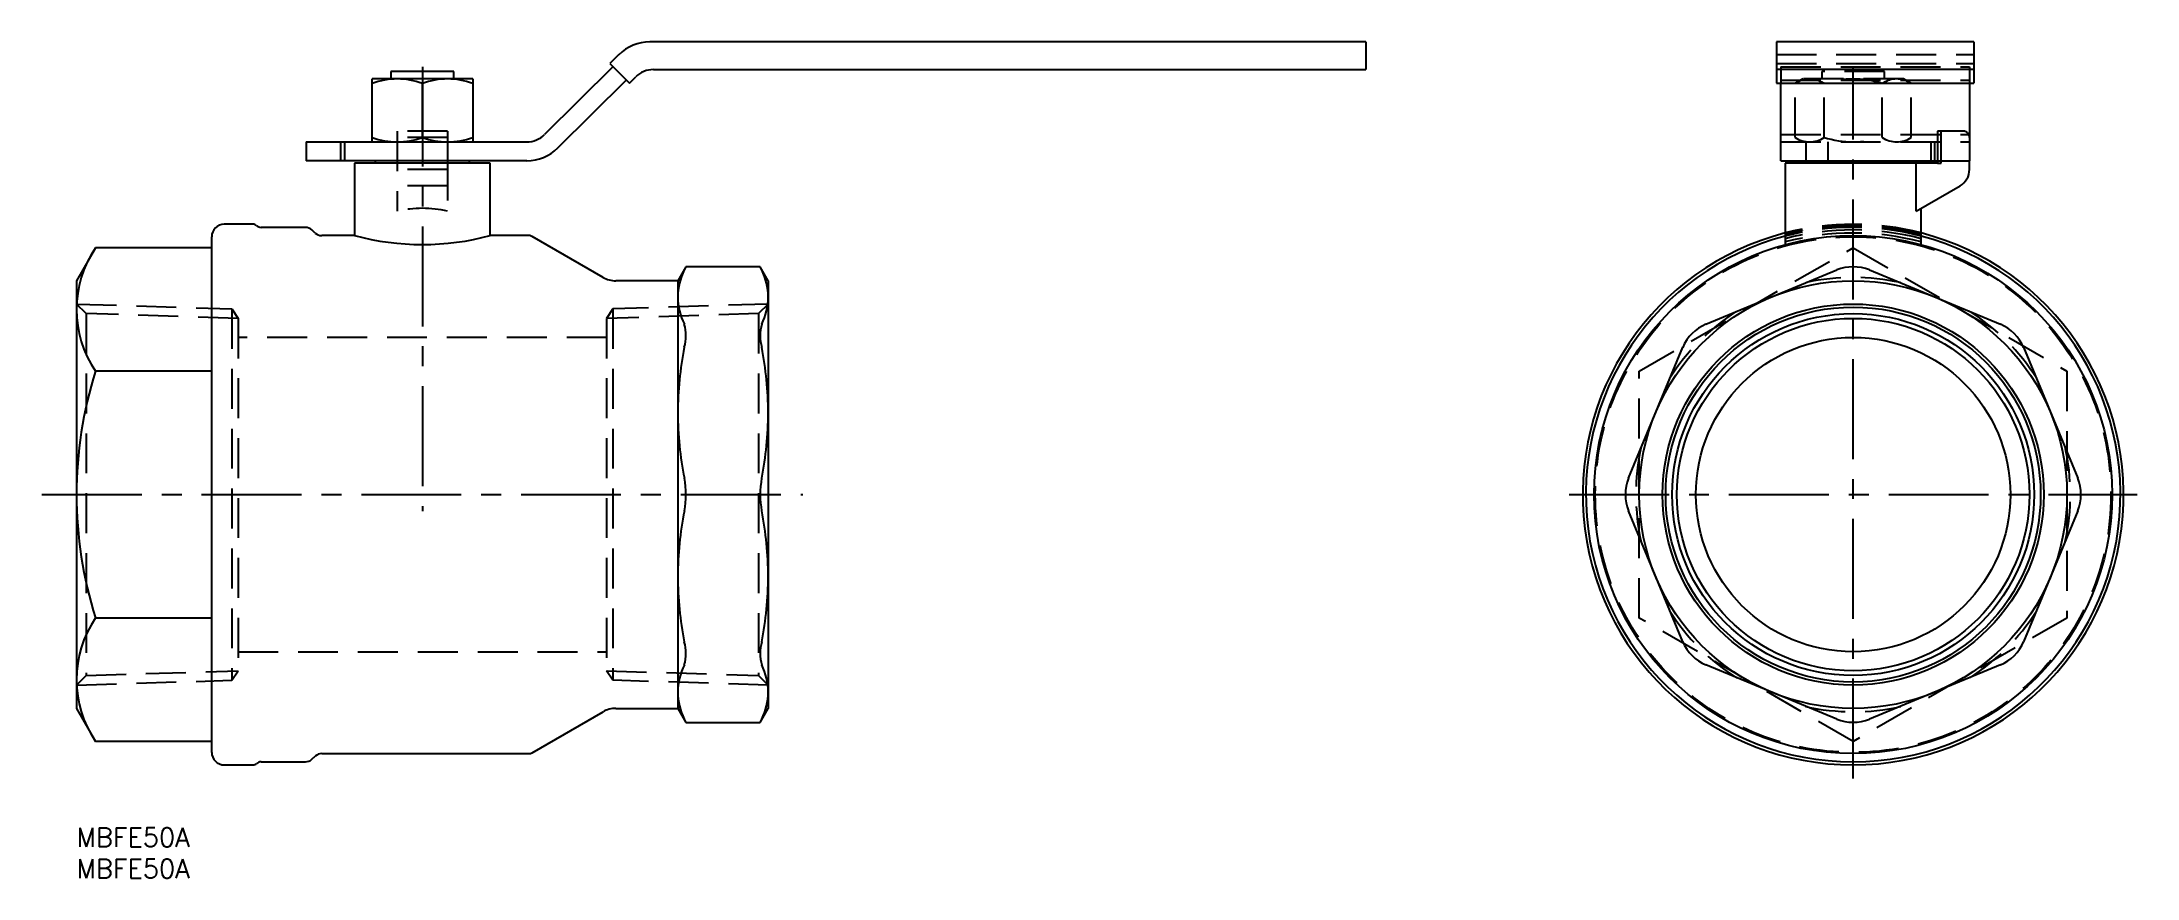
# Model space of a CAD drawing. Extents: x -6 to 328, y -8 to 125.
import ezdxf

# ---------------------------------------------------------------- set-up
doc = ezdxf.new("R2010")
doc.units = 0
doc.header["$LTSCALE"] = 0.5
doc.linetypes.add('CENTER', pattern=[50.8, 31.75, -6.35, 6.35, -6.35])
doc.linetypes.add('DASHED', pattern=[19.05, 12.7, -6.35])
for name, color, linetype in [('MSM_CENTER', 1, 'CENTER'), ('MSM_CONTINUOUS', 7, 'CONTINUOUS'), ('MSM_DASHED', 4, 'DASHED'), ('MSM_NARROW', 5, 'CONTINUOUS'), ('MSM_PART_NUMBER', 7, 'CONTINUOUS')]:
    doc.layers.add(name, color=color, linetype=linetype)
doc.styles.get("Standard").update_dxf_attribs({"font": 'txt.shx', "height": 3, "bigfont": 'bigfont.shx'})

msp = doc.modelspace()

# ---------------------------------------------------------------- linework, layer by layer
at = {"layer": 'MSM_CENTER'}
for p, q in [((55, 121.03), (55, 50.37)), ((282.5, 7.85), (282.5, 121.03)), ((-5.5, 53), (115.5, 53)), ((237.35, 53), (327.65, 53))]:
    msp.add_line(p, q, dxfattribs=at)
at = {"layer": 'MSM_CONTINUOUS'}
for p, q in [((205, 125), (91.17, 125)), ((205, 125), (205, 120.6)), ((301.7, 125), (270.3, 125)), ((270.3, 125), (270.3, 118.43)), ((301.7, 125), (301.7, 118.43)), ((50, 120.3), (50, 119.1)), ((60, 120.3), (50, 120.3)), ((60, 119.1), (60, 120.3)), ((85.3, 121.05), (74.43, 110.26)), ((86.23, 122.97), (84.81, 121.55)), ((84.81, 121.55), (87.91, 118.43)), ((91.74, 120.6), (205, 120.6)), ((301.7, 120.6), (270.3, 120.6)), ((63, 119.1), (47, 119.1)), ((47, 109.1), (47, 119.1)), ((55, 109.81), (55, 118.39)), ((63, 119.1), (63, 109.1)), ((76.55, 108.13), (87.41, 118.92)), ((87.91, 118.43), (88.93, 119.44)), ((270.3, 118.43), (301.7, 118.43)), ((271, 106.1), (271, 118.43)), ((301, 118.43), (301, 106.1)), ((36.5, 109.1), (71.61, 109.1)), ((36.5, 109.1), (36.5, 106.1)), ((71.61, 106.1), (36.5, 106.1)), ((44.2, 105.7), (44.2, 94.2)), ((65.8, 105.7), (44.2, 105.7)), ((47.5, 106.1), (47.5, 105.7)), ((62.5, 105.7), (62.5, 106.1)), ((65.8, 94.19), (65.8, 105.7)), ((271, 106.1), (301, 106.1)), ((295.92, 105.7), (271.7, 105.7)), ((271.7, 105.7), (271.7, 92.76)), ((275, 106.1), (275, 105.7)), ((290, 105.7), (290, 106.1)), ((292.53, 98.09), (292.53, 105.7)), ((295.92, 106.1), (295.92, 105.7)), ((301, 104.71), (301, 106.1)), ((292.53, 98.09), (299.5, 102.11)), ((293.3, 92.76), (293.3, 98.54)), ((21.5, 12), (21.5, 94)), ((28.02, 96), (23.5, 96)), ((36.41, 95.5), (29.34, 95.5)), ((37.97, 94.6), (37.43, 95.1)), ((44.24, 94.2), (38.99, 94.2)), ((71.93, 94.2), (65.77, 94.2)), ((83.74, 87.54), (72.43, 94.07)), ((3.04, 92.26), (0, 87)), ((21.5, 92.26), (3.04, 92.26)), ((0, 87), (0, 19)), ((95.6, 87), (85.74, 87)), ((96.89, 89.24), (95.6, 87)), ((95.6, 87), (95.6, 19)), ((96.89, 89.24), (96.65, 88.72)), ((108.72, 89.24), (96.88, 89.24)), ((108.95, 88.72), (108.71, 89.24)), ((110, 87), (108.71, 89.24)), ((110, 87), (110, 19)), ((259.08, 80.1), (279.9, 88.72)), ((285.1, 88.72), (305.92, 80.1)), ((246.78, 55.6), (255.4, 76.42)), ((309.6, 76.42), (318.22, 55.6)), ((21.5, 72.63), (3.04, 72.63)), ((255.4, 29.58), (246.78, 50.4)), ((318.22, 50.4), (309.6, 29.58)), ((21.5, 33.37), (3.04, 33.37)), ((279.9, 17.28), (259.08, 25.9)), ((305.92, 25.9), (285.1, 17.28)), ((0, 19), (3.04, 13.74)), ((72.43, 11.93), (83.74, 18.46)), ((85.74, 19), (95.6, 19)), ((95.6, 19), (96.89, 16.76)), ((96.65, 17.28), (96.89, 16.76)), ((96.88, 16.76), (108.72, 16.76)), ((108.71, 16.76), (110, 19)), ((108.71, 16.76), (108.95, 17.28)), ((21.5, 13.74), (3.04, 13.74)), ((23.5, 10), (28.02, 10)), ((29.34, 10.5), (36.41, 10.5)), ((37.43, 10.9), (37.97, 11.4)), ((38.99, 11.8), (71.93, 11.8))]:
    msp.add_line(p, q, dxfattribs=at)
for radius in [41.2, 34, 30.3, 28.78, 28.02, 25]:
    msp.add_circle((282.5, 53), radius, dxfattribs=at)
for centre, radius, start, end in [((91.17, 118), 7, 90, 134.8), ((91.74, 116.6), 4, 90, 134.8), ((51, 107.55), 11.55, 69.7438, 110.2562), ((59, 107.55), 11.55, 69.7438, 110.2562), ((71.61, 113.1), 4, 270, 314.8), ((51, 120.65), 11.55, 249.7438, 290.2562), ((59, 120.65), 11.55, 249.7438, 290.2562), ((71.61, 113.1), 7, 270, 314.8), ((298, 104.71), 3, 300, 0), ((23.5, 94), 2, 90, 180), ((28.02, 95), 1, 48.5904, 90), ((29.34, 96.5), 1, 228.5904, 270), ((36.41, 94), 1.5, 47.1, 90), ((38.99, 95.7), 1.5, 227.1, 270), ((55, 134.11), 41.34, 254.8565, 285.1435), ((71.93, 93.2), 1, 60, 90), ((282.5, 53), 43, 104.5463, 75.4537), ((282.5, 53), 42.5, 104.7213, 75.2787), ((17.38, 82.44), 17.38, 145.6158, 214.3842), ((85.74, 91), 4, 240, 270), ((106.5, 84.04), 10.91, 154.58, 178.0541), ((99.1, 84.04), 10.91, 1.9459, 25.42), ((282.5, 82.19), 7.03, 68.2713, 111.7287), ((105.7, 84.59), 10.1, 180.992, 206.3739), ((99.9, 84.59), 10.1, 333.6261, 359.008), ((90.1, 78.26), 6.8, 344.3039, 15.6961), ((115.5, 78.26), 6.8, 164.3039, 195.6961), ((261.76, 73.74), 6.9, 112.8355, 157.1645), ((303.19, 73.72), 6.94, 22.5693, 66.8607), ((153.53, 65.43), 57.94, 169.0615, 179.4216), ((52.07, 65.43), 57.94, 0.5784, 10.9385), ((64.96, 53), 64.96, 162.412, 197.588), ((151.64, 66.4), 56.04, 180.4025, 191.1144), ((53.96, 66.4), 56.04, 348.8856, 359.5975), ((82.36, 53), 14.53, 349.6808, 10.3192), ((123.24, 53), 14.53, 169.6808, 190.3192), ((253.32, 53), 7.04, 158.3218, 201.6782), ((311.68, 53), 7.04, 338.3218, 21.6782), ((151.64, 39.6), 56.04, 168.8856, 179.5975), ((53.96, 39.6), 56.04, 0.4025, 11.1144), ((153.53, 40.57), 57.94, 180.5784, 190.9385), ((52.07, 40.57), 57.94, 349.0615, 359.4216), ((17.38, 23.56), 17.38, 145.6158, 214.3842), ((90.1, 27.74), 6.8, 344.3039, 15.6961), ((115.5, 27.74), 6.8, 164.3039, 195.6961), ((261.87, 32.37), 7.05, 203.3319, 246.6681), ((303.2, 32.3), 6.96, 293.0352, 336.9648), ((105.7, 21.41), 10.1, 153.6261, 179.008), ((99.9, 21.41), 10.1, 0.992, 26.3739), ((106.5, 21.96), 10.91, 181.9459, 205.42), ((99.1, 21.96), 10.91, 334.58, 358.0541), ((85.74, 15), 4, 90, 120), ((282.5, 23.82), 7.04, 248.3218, 291.6782), ((23.5, 12), 2, 180, 270), ((28.02, 11), 1, 270, 311.4096), ((29.34, 9.5), 1, 90, 131.4096), ((36.41, 12), 1.5, 270, 312.9), ((38.99, 10.3), 1.5, 90, 132.9), ((71.93, 12.8), 1, 270, 300)]:
    msp.add_arc(centre, radius, start, end, dxfattribs=at)
at = {"layer": 'MSM_DASHED'}
for p, q in [((270.3, 122.97), (301.7, 122.97)), ((270.3, 121.55), (301.7, 121.55)), ((271, 121.05), (301, 121.05)), ((271, 121.05), (271, 118.43)), ((287.5, 120.3), (277.5, 120.3)), ((277.5, 120.3), (277.5, 119.1)), ((287.5, 119.1), (287.5, 120.3)), ((301, 121.05), (301, 118.43)), ((271, 118.92), (301, 118.92)), ((274.5, 119.1), (273.26, 118.39)), ((273.34, 118.43), (273.26, 118.39)), ((273.26, 109.81), (273.26, 118.39)), ((290.5, 119.1), (274.5, 119.1)), ((277.88, 118.39), (277.8, 118.43)), ((278.05, 118.43), (277.88, 118.39)), ((277.88, 109.81), (277.88, 118.39)), ((287.12, 118.39), (286.96, 118.43)), ((287.2, 118.43), (287.12, 118.39)), ((287.12, 109.81), (287.12, 118.39)), ((291.74, 118.39), (290.5, 119.1)), ((291.74, 118.39), (291.66, 118.43)), ((291.74, 109.81), (291.74, 118.39)), ((51, 110.8), (51, 98.09)), ((59, 110.8), (51, 110.8)), ((59, 110.8), (59, 109.1)), ((271, 110.26), (301, 110.26)), ((300, 110.8), (295.92, 110.8)), ((295.92, 110.8), (295.92, 106.1)), ((296.5, 105.7), (296.5, 110.8)), ((42, 109.1), (42, 106.1)), ((42.63, 109.1), (42.63, 106.1)), ((59, 109.8), (51, 109.8)), ((59, 109.1), (59, 106.1)), ((271, 109.1), (301, 109.1)), ((273.26, 109.81), (274.5, 109.1)), ((275, 109.1), (275, 106.1)), ((278.5, 109.1), (278.5, 106.1)), ((290.5, 109.1), (291.74, 109.81)), ((294.87, 109.1), (294.87, 106.1)), ((295.5, 106.1), (295.5, 109.1)), ((59, 104.71), (51, 104.71)), ((59, 106.1), (59, 98.09)), ((295.92, 105.7), (296.5, 105.7)), ((59, 102.11), (51, 102.11)), ((44.2, 94.2), (44.2, 94.19)), ((248.5, 72.63), (282.5, 92.26)), ((282.5, 92.26), (316.5, 72.63)), ((1.53, 81.78), (0, 83.3)), ((0, 83.3), (24.7, 82.53)), ((110, 83.3), (85.3, 82.53)), ((110, 83.3), (108.47, 81.78)), ((25.7, 81.02), (1.53, 81.78)), ((1.53, 81.78), (1.53, 24.22)), ((24.7, 82.53), (24.7, 23.47)), ((24.7, 82.53), (25.7, 81.02)), ((25.7, 81.02), (25.7, 24.98)), ((85.3, 82.53), (84.3, 81.02)), ((108.47, 81.78), (84.3, 81.02)), ((84.3, 81.02), (84.3, 24.98)), ((85.3, 82.53), (85.3, 23.47)), ((108.47, 81.78), (108.47, 24.22)), ((84.3, 78), (25.7, 78)), ((248.5, 33.37), (248.5, 72.63)), ((316.5, 72.63), (316.5, 33.37)), ((282.5, 13.74), (248.5, 33.37)), ((316.5, 33.37), (282.5, 13.74)), ((25.7, 28), (84.3, 28)), ((0, 22.7), (1.53, 24.22)), ((0, 22.7), (24.7, 23.47)), ((1.53, 24.22), (25.7, 24.98)), ((24.7, 23.47), (25.7, 24.98)), ((84.3, 24.98), (108.47, 24.22)), ((85.3, 23.47), (84.3, 24.98)), ((110, 22.7), (85.3, 23.47)), ((108.47, 24.22), (110, 22.7))]:
    msp.add_line(p, q, dxfattribs=at)
msp.add_circle((282.5, 53), 41, dxfattribs=at)
for centre, radius, start, end in [((275.57, 115.05), 4.05, 56.6003, 123.4057), ((282.5, 103.91), 15.19, 72.9283, 107.0257), ((289.43, 115.05), 4.05, 56.5943, 123.3997), ((300, 109.8), 1, 0, 90), ((275.57, 113.19), 4.09, 235.6158, 304.3842), ((282.5, 124.39), 15.29, 252.412, 287.588), ((289.43, 113.19), 4.09, 235.6158, 304.3842), ((55, 80.05), 18.48, 77.5006, 102.4994), ((282.5, 53), 43, 75.4537, 104.5463), ((282.5, 53), 42.75, 75.3667, 104.6333), ((282.5, 53), 42.5, 75.2787, 104.7213), ((282.5, 53), 42.1, 75.1352, 104.8648), ((282.5, 53), 41.6, 74.9532, 105.0468), ((282.5, 53), 34.54, 77.4502, 102.4237), ((282.5, 53), 34.54, 122.5575, 147.5591), ((282.5, 53), 34.54, 32.3246, 57.6502), ((282.5, 53), 34.54, 167.3419, 192.6805), ((282.5, 53), 34.54, 347.5394, 12.7189), ((282.5, 53), 34.54, 212.2809, 237.7183), ((282.5, 53), 34.54, 302.4597, 327.404), ((282.5, 53), 34.54, 257.3299, 282.6418)]:
    msp.add_arc(centre, radius, start, end, dxfattribs=at)
at = {"layer": 'MSM_NARROW'}
msp.add_circle((282.5, 53), 29.81, dxfattribs=at)

# ---------------------------------------------------------------- texts
at = {"layer": 'MSM_PART_NUMBER'}
for p in [(0, -3), (0, -8)]:
    msp.add_text('MBFE50A', height=3, dxfattribs=at).set_placement(p)

doc.saveas('drawing.dxf')
